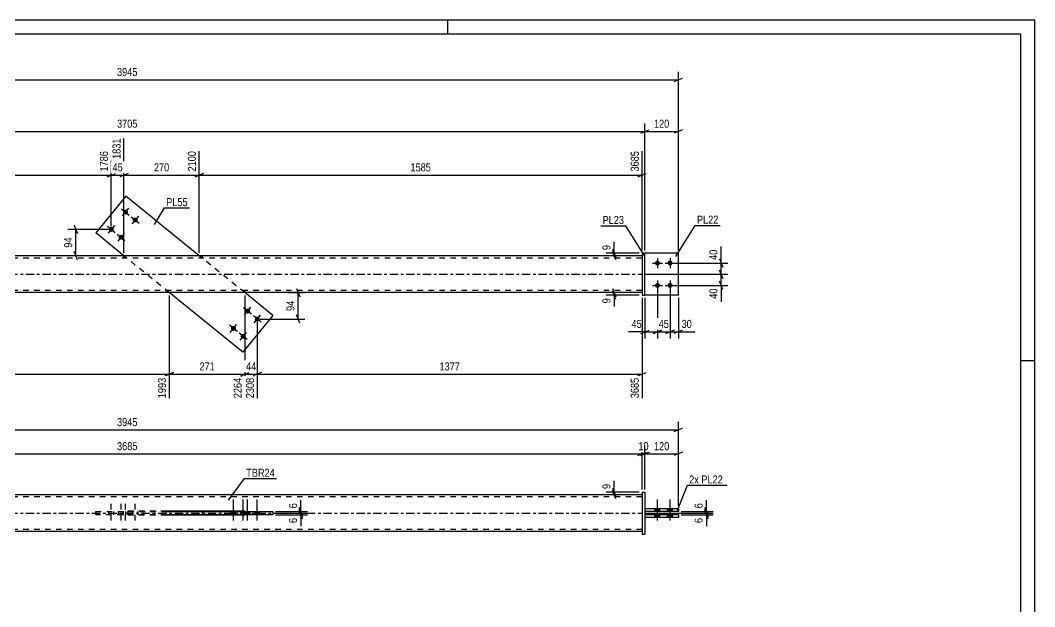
# Model space of a CAD drawing. Header units: millimetres. Extents: x 0 to 594, y 0 to 420.
# Drawn here: x 231 to 594, y 210 to 420 of the extents above; entities that cross this region are included whole.
import ezdxf

# ---------------------------------------------------------------- set-up
doc = ezdxf.new("R2010")
doc.units = ezdxf.units.MM
doc.linetypes.add('DXK_LINE_DOT2', pattern=[3.9198, 1.9599, -1.9599])
doc.linetypes.add('DXK_LINE_DOT3', pattern=[5.9187, 2.979, -0.9799, 0.9799, -0.9799])
doc.styles.add('Arial Narrow', font='ARIALN.TTF', dxfattribs={"height": 0.2})

# ---------------------------------------------------------------- blocks, each defined once
blk = doc.blocks.new('Unknown-489684812-1163')
at = {"color": 5, "linetype": 'Continuous'}
for p, q in [((594, 420), (0, 420)), ((384, 415), (384, 420)), ((594, 0), (594, 420)), ((589, 415), (5, 415)), ((589, 5), (589, 415)), ((594, 298), (589, 298))]:
    blk.add_line(p, q, dxfattribs=at)
blk = doc.blocks.new('Part-489684812-1906 - 1883')
at = {"color": 2, "linetype": 'Continuous'}
for p, q in [((453.5, 251.01), (453.5, 236.01)), ((453.5, 251.01), (454.5, 251.01)), ((454.5, 251.01), (454.5, 236.01)), ((453.5, 236.01), (454.5, 236.01))]:
    blk.add_line(p, q, dxfattribs=at)
blk = doc.blocks.new('Part-489684812-1895 - 1883')
at = {"color": 2, "linetype": 'Continuous'}
for p, q in [((453.5, 250.11), (84.98, 250.11)), ((283.22, 242.81), (283.22, 244.21)), ((311.38, 244.21), (283.22, 244.21)), ((296.1, 244.21), (296.1, 244.11)), ((311.38, 244.21), (311.38, 244.11)), ((311.38, 242.81), (283.22, 242.81)), ((296.1, 242.81), (296.1, 242.91)), ((311.38, 242.81), (311.38, 242.91)), ((453.5, 236.91), (84.98, 236.91))]:
    blk.add_line(p, q, dxfattribs=at)
at = {"color": 7, "linetype": 'DXK_LINE_DOT2'}
for p, q in [((453.5, 249.31), (84.98, 249.31)), ((453.5, 250.11), (453.5, 236.91)), ((267.93, 242.81), (267.93, 244.21)), ((283.22, 244.21), (267.93, 244.21)), ((296.1, 244.11), (296.1, 242.91)), ((311.38, 244.11), (311.38, 242.91)), ((283.22, 242.81), (267.93, 242.81)), ((453.5, 237.71), (84.98, 237.71))]:
    blk.add_line(p, q, dxfattribs=at)
at = {"color": 7, "linetype": 'DXK_LINE_DOT3'}
blk.add_line((84.98, 243.51), (453.5, 243.51), dxfattribs=at)
blk = doc.blocks.new('Part-489684812-1900 - 1883')
at = {"color": 2, "linetype": 'Continuous'}
for p, q in [((466.5, 242.91), (454.5, 242.91)), ((454.5, 242.91), (454.5, 241.91)), ((466.5, 241.91), (454.5, 241.91)), ((466.5, 242.91), (466.5, 241.91))]:
    blk.add_line(p, q, dxfattribs=at)
blk = doc.blocks.new('Part-489684812-1905 - 1883')
at = {"color": 2, "linetype": 'Continuous'}
for p, q in [((466.5, 245.11), (454.5, 245.11)), ((454.5, 245.11), (454.5, 244.11)), ((466.5, 244.11), (454.5, 244.11)), ((466.5, 245.11), (466.5, 244.11))]:
    blk.add_line(p, q, dxfattribs=at)
blk = doc.blocks.new('Part-489684812-1922 - 1883')
at = {"color": 7, "linetype": 'DXK_LINE_DOT2'}
for p, q in [((257.98, 242.91), (257.98, 244.11)), ((257.98, 244.11), (283.22, 244.11)), ((268.7, 242.91), (268.7, 244.11)), ((283.22, 242.91), (257.98, 242.91))]:
    blk.add_line(p, q, dxfattribs=at)
at = {"color": 2, "linetype": 'Continuous'}
for p, q in [((283.22, 244.11), (321.33, 244.11)), ((310.62, 242.91), (310.62, 244.11)), ((321.33, 244.11), (321.33, 242.91)), ((321.33, 242.91), (283.22, 242.91))]:
    blk.add_line(p, q, dxfattribs=at)
blk = doc.blocks.new('Bolt-489684812-1923 - 1883')
at = {"linetype": 'Continuous'}
for points in [[(459.9, 245.11), (458.1, 245.11), (458.1, 244.11), (459.9, 244.11)], [(459.9, 245.11), (458.1, 245.11), (458.1, 244.11), (459.9, 244.11)], [(464.4, 245.11), (462.6, 245.11), (462.6, 244.11), (464.4, 244.11)], [(464.4, 245.11), (462.6, 245.11), (462.6, 244.11), (464.4, 244.11)], [(459.9, 242.91), (458.1, 242.91), (458.1, 241.91), (459.9, 241.91)], [(459.9, 242.91), (458.1, 242.91), (458.1, 241.91), (459.9, 241.91)], [(464.4, 242.91), (462.6, 242.91), (462.6, 241.91), (464.4, 241.91)], [(464.4, 242.91), (462.6, 242.91), (462.6, 241.91), (464.4, 241.91)]]:
    blk.add_hatch(color=1, dxfattribs=at).paths.add_polyline_path(points)
at = {"color": 1, "linetype": 'Continuous'}
for p, q in [((459, 240.91), (459, 248.41)), ((459, 240.91), (459, 248.41)), ((463.5, 240.91), (463.5, 248.41)), ((463.5, 240.91), (463.5, 248.41)), ((458.1, 244.11), (458.1, 245.11)), ((458.1, 244.11), (458.1, 245.11)), ((459.9, 244.11), (459.9, 245.11)), ((459.9, 244.11), (459.9, 245.11)), ((462.6, 244.11), (462.6, 245.11)), ((462.6, 244.11), (462.6, 245.11)), ((464.4, 244.11), (464.4, 245.11)), ((464.4, 244.11), (464.4, 245.11)), ((458.1, 241.91), (458.1, 242.91)), ((458.1, 241.91), (458.1, 242.91)), ((459.9, 241.91), (459.9, 242.91)), ((459.9, 241.91), (459.9, 242.91)), ((462.6, 241.91), (462.6, 242.91)), ((462.6, 241.91), (462.6, 242.91)), ((464.4, 241.91), (464.4, 242.91)), ((464.4, 241.91), (464.4, 242.91))]:
    blk.add_line(p, q, dxfattribs=at)
blk = doc.blocks.new('Bolt-489684812-1925 - 1883')
at = {"color": 1, "linetype": 'DXK_LINE_DOT2'}
for p, q in [((263.54, 240.91), (263.54, 248.41)), ((267.03, 240.91), (267.03, 248.41)), ((268.58, 240.91), (268.58, 248.41)), ((272.07, 240.91), (272.07, 248.41)), ((262.64, 242.91), (262.64, 244.11)), ((264.44, 242.91), (264.44, 244.11)), ((266.13, 242.91), (266.13, 244.11)), ((267.68, 242.91), (267.68, 244.11)), ((267.93, 242.91), (267.93, 244.11)), ((269.48, 242.91), (269.48, 244.11)), ((271.17, 242.91), (271.17, 244.11)), ((272.97, 242.91), (272.97, 244.11))]:
    blk.add_line(p, q, dxfattribs=at)
blk = doc.blocks.new('Bolt-489684812-1926 - 1883')
at = {"linetype": 'Continuous'}
for points in [[(306.35, 242.91), (308.15, 242.91), (308.15, 244.11), (306.35, 244.11)], [(309.84, 242.91), (311.64, 242.91), (311.64, 244.11), (309.84, 244.11)], [(311.39, 242.91), (313.19, 242.91), (313.19, 244.11), (311.39, 244.11)], [(314.88, 242.91), (316.68, 242.91), (316.68, 244.11), (314.88, 244.11)]]:
    blk.add_hatch(color=1, dxfattribs=at).paths.add_polyline_path(points)
at = {"color": 1, "linetype": 'Continuous'}
for p, q in [((307.25, 240.91), (307.25, 248.41)), ((310.74, 240.91), (310.74, 248.41)), ((312.29, 240.91), (312.29, 248.41)), ((315.78, 240.91), (315.78, 248.41)), ((306.35, 242.91), (306.35, 244.11)), ((308.15, 242.91), (308.15, 244.11)), ((309.84, 242.91), (309.84, 244.11)), ((311.39, 242.91), (311.39, 244.11)), ((311.64, 242.91), (311.64, 244.11)), ((313.19, 242.91), (313.19, 244.11)), ((314.88, 242.91), (314.88, 244.11)), ((316.68, 242.91), (316.68, 244.11))]:
    blk.add_line(p, q, dxfattribs=at)
blk = doc.blocks.new('Bolt-489684812-2124 - 2113')
at = {"linetype": 'Continuous'}
for points in [[(459, 333.97, -1), (459, 332.17, -1)], [(463.5, 333.97, -1), (463.5, 332.17, -1)], [(459, 325.97, -1), (459, 324.17, -1)], [(463.5, 325.97, -1), (463.5, 324.17, -1)]]:
    blk.add_hatch(color=1, dxfattribs=at).paths.add_polyline_path(points)
at = {"color": 1, "linetype": 'Continuous'}
for p, q in [((459, 334.87), (459, 331.27)), ((463.5, 334.87), (463.5, 331.27)), ((457.2, 333.07), (460.8, 333.07)), ((461.7, 333.07), (465.3, 333.07)), ((459, 326.87), (459, 323.27)), ((463.5, 326.87), (463.5, 323.27)), ((457.2, 325.07), (460.8, 325.07)), ((461.7, 325.07), (465.3, 325.07))]:
    blk.add_line(p, q, dxfattribs=at)
blk = doc.blocks.new('Part-489684812-2129 - 2113')
at = {"color": 2, "linetype": 'Continuous'}
for p, q in [((268.7, 357.03), (257.98, 343.83)), ((295.02, 335.67), (268.7, 357.03)), ((268.03, 335.67), (257.98, 343.83)), ((310.62, 301.12), (284.3, 322.47)), ((321.33, 314.32), (311.28, 322.47)), ((321.33, 314.32), (310.62, 301.12))]:
    blk.add_line(p, q, dxfattribs=at)
at = {"color": 7, "linetype": 'DXK_LINE_DOT2'}
for p, q in [((284.3, 322.47), (268.03, 335.67)), ((311.28, 322.47), (295.02, 335.67))]:
    blk.add_line(p, q, dxfattribs=at)
blk = doc.blocks.new('Bolt-489684812-2121 - 2113')
at = {"linetype": 'Continuous'}
for points in [[(311.72, 315.17, -1), (312.85, 316.56, -1)], [(315.21, 312.33, -1), (316.35, 313.73, -1)], [(306.68, 308.95, -1), (307.81, 310.35, -1)], [(310.17, 306.12, -1), (311.31, 307.52, -1)]]:
    blk.add_hatch(color=1, dxfattribs=at).paths.add_polyline_path(points)
at = {"color": 1, "linetype": 'Continuous'}
for p, q in [((313.68, 314.73), (310.89, 317)), ((311.15, 314.47), (313.42, 317.26)), ((317.18, 311.89), (314.38, 314.16)), ((314.65, 311.63), (316.91, 314.43)), ((308.64, 308.52), (305.85, 310.79)), ((306.11, 308.25), (308.38, 311.05)), ((312.14, 305.68), (309.34, 307.95)), ((309.61, 305.42), (311.87, 308.21))]:
    blk.add_line(p, q, dxfattribs=at)
blk = doc.blocks.new('Bolt-489684812-2122 - 2113')
at = {"linetype": 'Continuous'}
for points in [[(269.15, 352.03, -1), (268.01, 350.63, -1)], [(272.64, 349.19, -1), (271.51, 347.79, -1)], [(264.1, 345.81, -1), (262.97, 344.42, -1)], [(267.6, 342.98, -1), (266.46, 341.58, -1)]]:
    blk.add_hatch(color=1, dxfattribs=at).paths.add_polyline_path(points)
at = {"color": 1, "linetype": 'Continuous'}
for p, q in [((267.18, 352.46), (269.98, 350.19)), ((269.71, 352.73), (267.44, 349.93)), ((270.67, 349.63), (273.47, 347.36)), ((273.21, 349.89), (270.94, 347.09)), ((262.14, 346.25), (264.94, 343.98)), ((264.67, 346.51), (262.4, 343.72)), ((265.63, 343.41), (268.43, 341.15)), ((268.17, 343.68), (265.9, 340.88))]:
    blk.add_line(p, q, dxfattribs=at)
blk = doc.blocks.new('Part-489684812-2145 - 2113')
at = {"color": 2, "linetype": 'Continuous'}
for p, q in [((454.5, 336.57), (453.5, 336.57)), ((453.5, 336.57), (453.5, 321.57)), ((454.5, 321.57), (454.5, 336.57)), ((453.5, 321.57), (454.5, 321.57))]:
    blk.add_line(p, q, dxfattribs=at)
blk = doc.blocks.new('Part-489684812-2150 - 2113')
at = {"color": 2, "linetype": 'Continuous'}
for p, q in [((466.5, 336.57), (454.5, 336.57)), ((466.5, 321.57), (466.5, 336.57)), ((466.5, 321.57), (454.5, 321.57))]:
    blk.add_line(p, q, dxfattribs=at)
at = {"color": 7, "linetype": 'DXK_LINE_DOT2'}
blk.add_line((454.5, 321.57), (454.5, 336.57), dxfattribs=at)
blk = doc.blocks.new('Part-489684812-2151 - 2113')
at = {"color": 7, "linetype": 'DXK_LINE_DOT2'}
for p, q in [((466.5, 336.57), (454.5, 336.57)), ((454.5, 321.57), (454.5, 336.57)), ((466.5, 321.57), (466.5, 336.57)), ((466.5, 321.57), (454.5, 321.57))]:
    blk.add_line(p, q, dxfattribs=at)
blk = doc.blocks.new('Part-489684812-2156 - 2113')
at = {"color": 2, "linetype": 'Continuous'}
for p, q in [((453.5, 335.67), (84.98, 335.67)), ((453.5, 322.47), (84.98, 322.47))]:
    blk.add_line(p, q, dxfattribs=at)
at = {"color": 7, "linetype": 'DXK_LINE_DOT2'}
for p, q in [((453.5, 334.87), (84.98, 334.87)), ((267.93, 335.67), (267.93, 334.87)), ((296.1, 335.67), (296.1, 334.87)), ((453.5, 335.67), (453.5, 322.47)), ((453.5, 323.27), (84.98, 323.27)), ((283.22, 322.47), (283.22, 323.27)), ((311.38, 322.47), (311.38, 323.27))]:
    blk.add_line(p, q, dxfattribs=at)
at = {"color": 7, "linetype": 'DXK_LINE_DOT3'}
blk.add_line((84.98, 329.07), (453.5, 329.07), dxfattribs=at)
blk = doc.blocks.new('StraightDimension-489684812-2072 - 1883')
at = {"color": 7, "linetype": 'Continuous'}
for p, q in [((322.33, 244.11), (333.73, 244.11)), ((322.33, 243.51), (333.73, 243.51)), ((330.73, 245.61), (331.93, 242.61)), ((331.93, 242.01), (330.73, 245.01)), ((331.33, 243.51), (331.33, 244.11))]:
    blk.add_line(p, q, dxfattribs=at)
at = {"color": 0}
blk.add_wipeout([(330.58, 247.67), (326.38, 247.67), (326.38, 244.64), (330.58, 244.64)], dxfattribs=at)
at = {"color": 7, "linetype": 'Continuous'}
blk.add_line((331.33, 244.11), (331.33, 248.19), dxfattribs=at)
blk.add_line((331.33, 244.11), (331.33, 248.19), dxfattribs=at)
at = {"color": 3, "style": 'Arial Narrow'}
blk.add_text('6', height=2.86, rotation=90.0002, dxfattribs=at).set_placement((329.98, 245.24))
blk = doc.blocks.new('StraightDimension-489684812-1936 - 1883')
at = {"color": 7, "linetype": 'Continuous'}
for p, q in [((466.5, 246.11), (466.5, 276.18)), ((71.98, 273.33), (466.5, 273.33)), ((465, 272.73), (468, 273.93))]:
    blk.add_line(p, q, dxfattribs=at)
at = {"color": 0}
blk.add_wipeout([(273.49, 274.08), (273.49, 278.28), (264.98, 278.28), (264.98, 274.08)], dxfattribs=at)
at = {"color": 3, "style": 'Arial Narrow'}
blk.add_text('3945', height=2.863, dxfattribs=at).set_placement((265.58, 274.68))
blk = doc.blocks.new('StraightDimension-489684812-2041 - 1883')
at = {"color": 7, "linetype": 'Continuous'}
for p, q in [((454.5, 243.51), (478.9, 243.51)), ((475.9, 245.01), (477.1, 242.01)), ((477.1, 241.41), (475.9, 244.41)), ((476.5, 242.91), (476.5, 243.51)), ((467.5, 242.91), (478.9, 242.91))]:
    blk.add_line(p, q, dxfattribs=at)
at = {"color": 0}
blk.add_wipeout([(475.75, 242.39), (471.55, 242.39), (471.55, 239.36), (475.75, 239.36)], dxfattribs=at)
at = {"color": 7, "linetype": 'Continuous'}
blk.add_line((476.5, 242.91), (476.5, 238.83), dxfattribs=at)
blk.add_line((476.5, 242.91), (476.5, 238.83), dxfattribs=at)
at = {"color": 3, "style": 'Arial Narrow'}
blk.add_text('6', height=2.86, rotation=90.0002, dxfattribs=at).set_placement((475.15, 239.96))
blk = doc.blocks.new('StraightDimension-489684812-1977 - 1883')
at = {"color": 7, "linetype": 'Continuous'}
for p, q in [((452, 264.11), (455, 265.31)), ((453.5, 252.01), (453.5, 267.56)), ((84.98, 264.71), (453.5, 264.71))]:
    blk.add_line(p, q, dxfattribs=at)
at = {"color": 0}
blk.add_wipeout([(273.49, 265.46), (273.49, 269.66), (264.98, 269.66), (264.98, 265.46)], dxfattribs=at)
at = {"color": 3, "style": 'Arial Narrow'}
blk.add_text('3685', height=2.863, dxfattribs=at).set_placement((265.58, 266.06))
blk = doc.blocks.new('StraightDimension-489684812-1985 - 1883')
at = {"color": 7, "linetype": 'Continuous'}
for p, q in [((452, 264.11), (455, 265.31)), ((456, 265.31), (453, 264.11)), ((453.5, 252.01), (453.5, 267.56)), ((454.5, 252.01), (454.5, 267.56)), ((453.5, 264.71), (454.5, 264.71))]:
    blk.add_line(p, q, dxfattribs=at)
at = {"color": 0}
blk.add_wipeout([(456.42, 265.46), (456.42, 269.66), (451.57, 269.66), (451.57, 265.46)], dxfattribs=at)
at = {"color": 3, "style": 'Arial Narrow'}
blk.add_text('10', height=2.863, dxfattribs=at).set_placement((452.17, 266.06))
blk = doc.blocks.new('StraightDimension-489684812-1994 - 1883')
at = {"color": 7, "linetype": 'Continuous'}
for p, q in [((453, 264.11), (456, 265.31)), ((454.5, 252.01), (454.5, 267.56)), ((468, 265.31), (465, 264.11)), ((466.5, 246.11), (466.5, 267.56)), ((454.5, 264.71), (466.5, 264.71))]:
    blk.add_line(p, q, dxfattribs=at)
at = {"color": 0}
blk.add_wipeout([(463.84, 265.46), (463.84, 269.66), (457.15, 269.66), (457.15, 265.46)], dxfattribs=at)
at = {"color": 3, "style": 'Arial Narrow'}
blk.add_text('120', height=2.863, dxfattribs=at).set_placement((457.75, 266.06))
blk = doc.blocks.new('StraightDimension-489684812-2005 - 1883')
at = {"color": 7, "linetype": 'Continuous'}
for p, q in [((452.5, 251.01), (440.65, 251.01)), ((442.9, 252.51), (444.1, 249.51)), ((444.1, 248.61), (442.9, 251.61)), ((443.5, 250.11), (443.5, 251.01)), ((452.5, 250.11), (440.65, 250.11))]:
    blk.add_line(p, q, dxfattribs=at)
at = {"color": 0}
blk.add_wipeout([(442.75, 254.57), (438.55, 254.57), (438.55, 251.54), (442.75, 251.54)], dxfattribs=at)
at = {"color": 7, "linetype": 'Continuous'}
blk.add_line((443.5, 251.01), (443.5, 255.09), dxfattribs=at)
blk.add_line((443.5, 251.01), (443.5, 255.09), dxfattribs=at)
at = {"color": 3, "style": 'Arial Narrow'}
blk.add_text('9', height=2.86, rotation=90.0002, dxfattribs=at).set_placement((442.15, 252.14))
blk = doc.blocks.new('StraightDimension-489684812-2054 - 1883')
at = {"color": 7, "linetype": 'Continuous'}
for p, q in [((454.5, 243.51), (478.9, 243.51)), ((467.5, 244.11), (478.9, 244.11)), ((475.9, 245.61), (477.1, 242.61)), ((477.1, 242.01), (475.9, 245.01)), ((476.5, 243.51), (476.5, 244.11))]:
    blk.add_line(p, q, dxfattribs=at)
at = {"color": 0}
blk.add_wipeout([(475.75, 247.67), (471.55, 247.67), (471.55, 244.64), (475.75, 244.64)], dxfattribs=at)
at = {"color": 7, "linetype": 'Continuous'}
blk.add_line((476.5, 244.11), (476.5, 248.19), dxfattribs=at)
blk.add_line((476.5, 244.11), (476.5, 248.19), dxfattribs=at)
at = {"color": 3, "style": 'Arial Narrow'}
blk.add_text('6', height=2.86, rotation=90.0002, dxfattribs=at).set_placement((475.15, 245.24))
blk = doc.blocks.new('StraightDimension-489684812-2068 - 1883')
at = {"color": 7, "linetype": 'Continuous'}
for p, q in [((322.33, 243.51), (333.73, 243.51)), ((330.73, 245.01), (331.93, 242.01)), ((331.93, 241.41), (330.73, 244.41)), ((331.33, 242.91), (331.33, 243.51)), ((322.33, 242.91), (333.73, 242.91))]:
    blk.add_line(p, q, dxfattribs=at)
at = {"color": 0}
blk.add_wipeout([(330.58, 242.39), (326.38, 242.39), (326.38, 239.36), (330.58, 239.36)], dxfattribs=at)
at = {"color": 7, "linetype": 'Continuous'}
blk.add_line((331.33, 242.91), (331.33, 238.83), dxfattribs=at)
blk.add_line((331.33, 242.91), (331.33, 238.83), dxfattribs=at)
at = {"color": 3, "style": 'Arial Narrow'}
blk.add_text('6', height=2.86, rotation=90.0002, dxfattribs=at).set_placement((329.98, 239.96))
blk = doc.blocks.new('StraightDimension-489684812-2308 - 2113')
at = {"color": 7, "linetype": 'Continuous'}
for p, q in [((481.19, 330.57), (482.39, 327.57)), ((454.5, 329.07), (484.19, 329.07)), ((481.79, 325.07), (481.79, 329.07)), ((464.5, 325.07), (484.19, 325.07)), ((482.39, 323.57), (481.19, 326.57))]:
    blk.add_line(p, q, dxfattribs=at)
at = {"color": 0}
blk.add_wipeout([(481.04, 324.55), (476.84, 324.55), (476.84, 319.69), (481.04, 319.69)], dxfattribs=at)
at = {"color": 7, "linetype": 'Continuous'}
blk.add_line((481.79, 325.07), (481.79, 319.17), dxfattribs=at)
blk.add_line((481.79, 325.07), (481.79, 319.17), dxfattribs=at)
at = {"color": 3, "style": 'Arial Narrow'}
blk.add_text('40', height=2.863, rotation=90.0002, dxfattribs=at).set_placement((480.44, 320.29))
blk = doc.blocks.new('StraightDimension-489684812-2321 - 2113')
at = {"color": 7, "linetype": 'Continuous'}
for p, q in [((481.19, 334.57), (482.39, 331.57)), ((464.5, 333.07), (484.19, 333.07)), ((482.39, 327.57), (481.19, 330.57)), ((481.79, 329.07), (481.79, 333.07)), ((454.5, 329.07), (484.19, 329.07))]:
    blk.add_line(p, q, dxfattribs=at)
at = {"color": 0}
blk.add_wipeout([(481.04, 338.45), (476.84, 338.45), (476.84, 333.6), (481.04, 333.6)], dxfattribs=at)
at = {"color": 7, "linetype": 'Continuous'}
blk.add_line((481.79, 333.07), (481.79, 338.98), dxfattribs=at)
blk.add_line((481.79, 333.07), (481.79, 338.98), dxfattribs=at)
at = {"color": 3, "style": 'Arial Narrow'}
blk.add_text('40', height=2.863, rotation=90.0002, dxfattribs=at).set_placement((480.44, 334.2))
blk = doc.blocks.new('StraightDimension-489684812-2568 - 2113')
at = {"color": 7, "linetype": 'Continuous'}
for p, q in [((329.82, 323.97), (331.02, 320.97)), ((326.71, 322.47), (332.82, 322.47)), ((330.42, 313.03), (330.42, 322.47)), ((316.78, 313.03), (332.82, 313.03)), ((331.02, 311.53), (329.82, 314.53))]:
    blk.add_line(p, q, dxfattribs=at)
at = {"color": 0}
blk.add_wipeout([(329.67, 320.18), (325.47, 320.18), (325.47, 315.32), (329.67, 315.32)], dxfattribs=at)
at = {"color": 3, "style": 'Arial Narrow'}
blk.add_text('94', height=2.863, rotation=90.0002, dxfattribs=at).set_placement((329.07, 315.92))
blk = doc.blocks.new('StraightDimension-489684812-2504 - 2113')
at = {"color": 7, "linetype": 'Continuous'}
for p, q in [((454.5, 337.57), (454.5, 383.03)), ((83.98, 380.18), (454.5, 380.18)), ((453, 379.58), (456, 380.78))]:
    blk.add_line(p, q, dxfattribs=at)
at = {"color": 0}
blk.add_wipeout([(273.49, 380.93), (273.49, 385.13), (264.98, 385.13), (264.98, 380.93)], dxfattribs=at)
at = {"color": 3, "style": 'Arial Narrow'}
blk.add_text('3705', height=2.863, dxfattribs=at).set_placement((265.58, 381.53))
blk = doc.blocks.new('StraightDimension-489684812-2409 - 2113')
at = {"color": 7, "linetype": 'Continuous'}
for p, q in [((263.54, 346.12), (263.54, 373.16)), ((84.98, 337.57), (84.98, 367.67)), ((86.48, 365.15), (83.48, 363.95)), ((84.98, 364.55), (263.54, 364.55)), ((262.04, 363.95), (265.04, 365.15))]:
    blk.add_line(p, q, dxfattribs=at)
at = {"color": 0, "linetype": 'Continuous'}
for points in [[(262.94, 373.76), (258.74, 373.76), (258.74, 365.25), (262.94, 365.25)], [(84.38, 368.27), (80.18, 368.27), (80.18, 365.25), (84.38, 365.25)]]:
    blk.add_wipeout(points, dxfattribs=at)
at = {"color": 0}
blk.add_wipeout([(178.51, 365.3), (178.51, 369.5), (170, 369.5), (170, 365.3)], dxfattribs=at)
at = {"color": 3, "linetype": 'Continuous', "style": 'Arial Narrow'}
for s, height, p in [('1786', 2.863, (262.34, 365.85)), ('0', 2.86, (83.78, 365.85))]:
    blk.add_text(s, height=height, rotation=90.0002, dxfattribs=at).set_placement(p)
at = {"color": 3, "style": 'Arial Narrow'}
blk.add_text('1786', height=2.863, dxfattribs=at).set_placement((170.6, 365.9))
blk = doc.blocks.new('StraightDimension-489684812-2359 - 2113')
at = {"color": 7, "linetype": 'Continuous'}
for p, q in [((284.3, 321.47), (284.3, 284.66)), ((311.38, 321.47), (311.38, 284.66)), ((285.8, 293.87), (282.8, 292.67)), ((284.3, 293.27), (311.38, 293.27)), ((309.88, 292.67), (312.88, 293.87))]:
    blk.add_line(p, q, dxfattribs=at)
at = {"color": 0}
blk.add_wipeout([(301.19, 294.02), (301.19, 298.22), (294.5, 298.22), (294.5, 294.02)], dxfattribs=at)
at = {"color": 0, "linetype": 'Continuous'}
blk.add_wipeout([(310.78, 292.57), (306.58, 292.57), (306.58, 284.06), (310.78, 284.06)], dxfattribs=at)
at = {"color": 3, "style": 'Arial Narrow'}
blk.add_text('271', height=2.863, dxfattribs=at).set_placement((295.1, 294.62))
at = {"color": 3, "linetype": 'Continuous', "style": 'Arial Narrow'}
blk.add_text('2264', height=2.863, rotation=90.0002, dxfattribs=at).set_placement((310.18, 284.66))
blk = doc.blocks.new('StraightDimension-489684812-2381 - 2113')
at = {"color": 7, "linetype": 'Continuous'}
for p, q in [((311.38, 321.47), (311.38, 284.66)), ((315.78, 312.03), (315.78, 284.66)), ((309.88, 292.67), (312.88, 293.87)), ((311.38, 293.27), (315.78, 293.27)), ((317.28, 293.87), (314.28, 292.67))]:
    blk.add_line(p, q, dxfattribs=at)
at = {"color": 0}
blk.add_wipeout([(316.01, 294.02), (316.01, 298.22), (311.15, 298.22), (311.15, 294.02)], dxfattribs=at)
at = {"color": 3, "style": 'Arial Narrow'}
blk.add_text('44', height=2.863, dxfattribs=at).set_placement((311.75, 294.62))
at = {"color": 0, "linetype": 'Continuous'}
blk.add_wipeout([(315.18, 292.57), (310.98, 292.57), (310.98, 284.06), (315.18, 284.06)], dxfattribs=at)
at = {"color": 3, "linetype": 'Continuous', "style": 'Arial Narrow'}
blk.add_text('2308', height=2.863, rotation=90.0002, dxfattribs=at).set_placement((314.58, 284.66))
blk = doc.blocks.new('StraightDimension-489684812-2441 - 2113')
at = {"color": 7, "linetype": 'Continuous'}
for p, q in [((268.03, 336.67), (268.03, 377.66)), ((295.01, 336.67), (295.01, 373.16)), ((269.53, 365.15), (266.53, 363.95)), ((268.03, 364.55), (295.01, 364.55)), ((293.51, 363.95), (296.51, 365.15))]:
    blk.add_line(p, q, dxfattribs=at)
at = {"color": 0, "linetype": 'Continuous'}
blk.add_wipeout([(294.41, 373.76), (290.21, 373.76), (290.21, 365.25), (294.41, 365.25)], dxfattribs=at)
at = {"color": 0}
blk.add_wipeout([(284.87, 365.3), (284.87, 369.5), (278.18, 369.5), (278.18, 365.3)], dxfattribs=at)
at = {"color": 3, "linetype": 'Continuous', "style": 'Arial Narrow'}
blk.add_text('2100', height=2.863, rotation=90.0002, dxfattribs=at).set_placement((293.81, 365.85))
at = {"color": 3, "style": 'Arial Narrow'}
blk.add_text('270', height=2.863, dxfattribs=at).set_placement((278.78, 365.9))
blk = doc.blocks.new('StraightDimension-489684812-2160 - 2113')
at = {"color": 7, "linetype": 'Continuous'}
for p, q in [((442.9, 338.07), (444.1, 335.07)), ((452.5, 336.57), (440.65, 336.57)), ((452.5, 335.67), (440.65, 335.67)), ((444.1, 334.17), (442.9, 337.17)), ((443.5, 335.67), (443.5, 336.57))]:
    blk.add_line(p, q, dxfattribs=at)
at = {"color": 0}
blk.add_wipeout([(442.75, 340.13), (438.55, 340.13), (438.55, 337.1), (442.75, 337.1)], dxfattribs=at)
at = {"color": 7, "linetype": 'Continuous'}
blk.add_line((443.5, 336.57), (443.5, 340.65), dxfattribs=at)
blk.add_line((443.5, 336.57), (443.5, 340.65), dxfattribs=at)
at = {"color": 3, "style": 'Arial Narrow'}
blk.add_text('9', height=2.86, rotation=90.0002, dxfattribs=at).set_placement((442.15, 337.7))
blk = doc.blocks.new('StraightDimension-489684812-2167 - 2113')
at = {"color": 7, "linetype": 'Continuous'}
for p, q in [((442.9, 323.97), (444.1, 320.97)), ((452.5, 322.47), (440.65, 322.47)), ((452.5, 321.57), (440.65, 321.57)), ((444.1, 320.07), (442.9, 323.07)), ((443.5, 321.57), (443.5, 322.47))]:
    blk.add_line(p, q, dxfattribs=at)
at = {"color": 0}
blk.add_wipeout([(442.75, 321.05), (438.55, 321.05), (438.55, 318.02), (442.75, 318.02)], dxfattribs=at)
at = {"color": 7, "linetype": 'Continuous'}
blk.add_line((443.5, 321.57), (443.5, 317.49), dxfattribs=at)
blk.add_line((443.5, 321.57), (443.5, 317.49), dxfattribs=at)
at = {"color": 3, "style": 'Arial Narrow'}
blk.add_text('9', height=2.86, rotation=90.0002, dxfattribs=at).set_placement((442.15, 318.62))
blk = doc.blocks.new('StraightDimension-489684812-2201 - 2113')
at = {"color": 7, "linetype": 'Continuous'}
for p, q in [((459, 324.07), (459, 306.09)), ((454.5, 320.57), (454.5, 306.09)), ((453, 307.89), (456, 309.09)), ((460.5, 309.09), (457.5, 307.89)), ((454.5, 308.49), (459, 308.49))]:
    blk.add_line(p, q, dxfattribs=at)
at = {"color": 0}
blk.add_wipeout([(453.97, 309.24), (453.97, 313.44), (449.11, 313.44), (449.11, 309.24)], dxfattribs=at)
at = {"color": 7, "linetype": 'Continuous'}
blk.add_line((454.5, 308.49), (448.59, 308.49), dxfattribs=at)
blk.add_line((454.5, 308.49), (448.59, 308.49), dxfattribs=at)
at = {"color": 3, "style": 'Arial Narrow'}
blk.add_text('45', height=2.863, dxfattribs=at).set_placement((449.71, 309.84))
blk = doc.blocks.new('StraightDimension-489684812-2223 - 2113')
at = {"color": 7, "linetype": 'Continuous'}
for p, q in [((459, 324.07), (459, 306.09)), ((463.5, 324.07), (463.5, 306.09)), ((457.5, 307.89), (460.5, 309.09)), ((465, 309.09), (462, 307.89)), ((459, 308.49), (463.5, 308.49))]:
    blk.add_line(p, q, dxfattribs=at)
at = {"color": 0}
blk.add_wipeout([(463.67, 309.24), (463.67, 313.44), (458.82, 313.44), (458.82, 309.24)], dxfattribs=at)
at = {"color": 3, "style": 'Arial Narrow'}
blk.add_text('45', height=2.863, dxfattribs=at).set_placement((459.42, 309.84))
blk = doc.blocks.new('StraightDimension-489684812-2239 - 2113')
at = {"color": 7, "linetype": 'Continuous'}
for p, q in [((463.5, 324.07), (463.5, 306.09)), ((466.5, 320.57), (466.5, 306.09)), ((462, 307.89), (465, 309.09)), ((468, 309.09), (465, 307.89)), ((463.5, 308.49), (466.5, 308.49))]:
    blk.add_line(p, q, dxfattribs=at)
at = {"color": 0}
blk.add_wipeout([(471.88, 309.24), (471.88, 313.44), (467.02, 313.44), (467.02, 309.24)], dxfattribs=at)
at = {"color": 7, "linetype": 'Continuous'}
blk.add_line((466.5, 308.49), (472.4, 308.49), dxfattribs=at)
blk.add_line((466.5, 308.49), (472.4, 308.49), dxfattribs=at)
at = {"color": 3, "style": 'Arial Narrow'}
blk.add_text('30', height=2.863, dxfattribs=at).set_placement((467.62, 309.84))
blk = doc.blocks.new('StraightDimension-489684812-2335 - 2113')
at = {"color": 7, "linetype": 'Continuous'}
for p, q in [((84.98, 321.47), (84.98, 290.14)), ((284.3, 321.47), (284.3, 284.66)), ((86.48, 293.87), (83.48, 292.67)), ((84.98, 293.27), (284.3, 293.27)), ((282.8, 292.67), (285.8, 293.87))]:
    blk.add_line(p, q, dxfattribs=at)
at = {"color": 0}
blk.add_wipeout([(188.9, 294.02), (188.9, 298.22), (180.38, 298.22), (180.38, 294.02)], dxfattribs=at)
at = {"color": 0, "linetype": 'Continuous'}
for points in [[(84.38, 292.57), (80.18, 292.57), (80.18, 289.54), (84.38, 289.54)], [(283.7, 292.57), (279.5, 292.57), (279.5, 284.06), (283.7, 284.06)]]:
    blk.add_wipeout(points, dxfattribs=at)
at = {"color": 3, "style": 'Arial Narrow'}
blk.add_text('1993', height=2.863, dxfattribs=at).set_placement((180.98, 294.62))
at = {"color": 3, "linetype": 'Continuous', "style": 'Arial Narrow'}
for s, height, p in [('0', 2.86, (83.78, 290.14)), ('1993', 2.863, (283.1, 284.66))]:
    blk.add_text(s, height=height, rotation=90.0002, dxfattribs=at).set_placement(p)
blk = doc.blocks.new('StraightDimension-489684812-2415 - 2113')
at = {"color": 7, "linetype": 'Continuous'}
for p, q in [((295.01, 336.67), (295.01, 373.16)), ((453.5, 337.57), (453.5, 373.16)), ((296.51, 365.15), (293.51, 363.95)), ((295.01, 364.55), (453.5, 364.55)), ((452, 363.95), (455, 365.15))]:
    blk.add_line(p, q, dxfattribs=at)
at = {"color": 0, "linetype": 'Continuous'}
blk.add_wipeout([(452.9, 373.76), (448.7, 373.76), (448.7, 365.25), (452.9, 365.25)], dxfattribs=at)
at = {"color": 0}
blk.add_wipeout([(378.51, 365.3), (378.51, 369.5), (370, 369.5), (370, 365.3)], dxfattribs=at)
at = {"color": 3, "linetype": 'Continuous', "style": 'Arial Narrow'}
blk.add_text('3685', height=2.863, rotation=90.0002, dxfattribs=at).set_placement((452.3, 365.85))
at = {"color": 3, "style": 'Arial Narrow'}
blk.add_text('1585', height=2.863, dxfattribs=at).set_placement((370.6, 365.9))
blk = doc.blocks.new('StraightDimension-489684812-2351 - 2113')
at = {"color": 7, "linetype": 'Continuous'}
for p, q in [((453.5, 320.57), (453.5, 284.66)), ((315.78, 312.03), (315.78, 284.66)), ((317.28, 293.87), (314.28, 292.67)), ((315.78, 293.27), (453.5, 293.27)), ((452, 292.67), (455, 293.87))]:
    blk.add_line(p, q, dxfattribs=at)
at = {"color": 0}
blk.add_wipeout([(388.89, 294.02), (388.89, 298.22), (380.38, 298.22), (380.38, 294.02)], dxfattribs=at)
at = {"color": 0, "linetype": 'Continuous'}
blk.add_wipeout([(452.9, 292.57), (448.7, 292.57), (448.7, 284.06), (452.9, 284.06)], dxfattribs=at)
at = {"color": 3, "style": 'Arial Narrow'}
blk.add_text('1377', height=2.863, dxfattribs=at).set_placement((380.98, 294.62))
at = {"color": 3, "linetype": 'Continuous', "style": 'Arial Narrow'}
blk.add_text('3685', height=2.863, rotation=90.0002, dxfattribs=at).set_placement((452.3, 284.66))
blk = doc.blocks.new('StraightDimension-489684812-2462 - 2113')
at = {"color": 7, "linetype": 'Continuous'}
for p, q in [((466.5, 337.57), (466.5, 401.56)), ((71.98, 398.71), (466.5, 398.71)), ((465, 398.11), (468, 399.31))]:
    blk.add_line(p, q, dxfattribs=at)
at = {"color": 0}
blk.add_wipeout([(273.49, 399.46), (273.49, 403.66), (264.98, 403.66), (264.98, 399.46)], dxfattribs=at)
at = {"color": 3, "style": 'Arial Narrow'}
blk.add_text('3945', height=2.863, dxfattribs=at).set_placement((265.58, 400.06))
blk = doc.blocks.new('StraightDimension-489684812-2398 - 2113')
at = {"color": 7, "linetype": 'Continuous'}
for p, q in [((262.54, 345.12), (248.02, 345.12)), ((250.27, 346.62), (251.47, 343.62)), ((250.87, 335.67), (250.87, 345.12)), ((258.79, 335.67), (248.02, 335.67)), ((251.47, 334.17), (250.27, 337.17))]:
    blk.add_line(p, q, dxfattribs=at)
at = {"color": 0}
blk.add_wipeout([(250.12, 342.82), (245.92, 342.82), (245.92, 337.97), (250.12, 337.97)], dxfattribs=at)
at = {"color": 3, "style": 'Arial Narrow'}
blk.add_text('94', height=2.863, rotation=90.0002, dxfattribs=at).set_placement((249.52, 338.57))
blk = doc.blocks.new('StraightDimension-489684812-2427 - 2113')
at = {"color": 7, "linetype": 'Continuous'}
for p, q in [((268.03, 336.67), (268.03, 377.66)), ((263.54, 346.12), (263.54, 373.16)), ((262.04, 363.95), (265.04, 365.15)), ((263.54, 364.55), (268.03, 364.55)), ((269.53, 365.15), (266.53, 363.95))]:
    blk.add_line(p, q, dxfattribs=at)
at = {"color": 0}
blk.add_wipeout([(268.21, 365.3), (268.21, 369.5), (263.36, 369.5), (263.36, 365.3)], dxfattribs=at)
at = {"color": 0, "linetype": 'Continuous'}
blk.add_wipeout([(267.43, 378.26), (263.23, 378.26), (263.23, 369.75), (267.43, 369.75)], dxfattribs=at)
at = {"color": 3, "linetype": 'Continuous', "style": 'Arial Narrow'}
blk.add_text('1831', height=2.863, rotation=90.0002, dxfattribs=at).set_placement((266.83, 370.35))
at = {"color": 3, "style": 'Arial Narrow'}
blk.add_text('45', height=2.863, dxfattribs=at).set_placement((263.96, 365.9))
blk = doc.blocks.new('StraightDimension-489684812-2529 - 2113')
at = {"color": 7, "linetype": 'Continuous'}
for p, q in [((454.5, 337.57), (454.5, 383.03)), ((466.5, 337.57), (466.5, 383.03)), ((453, 379.58), (456, 380.78)), ((454.5, 380.18), (466.5, 380.18)), ((468, 380.78), (465, 379.58))]:
    blk.add_line(p, q, dxfattribs=at)
at = {"color": 0}
blk.add_wipeout([(463.84, 380.93), (463.84, 385.13), (457.15, 385.13), (457.15, 380.93)], dxfattribs=at)
at = {"color": 3, "style": 'Arial Narrow'}
blk.add_text('120', height=2.863, dxfattribs=at).set_placement((457.75, 381.53))
blk = doc.blocks.new('Mark-489684812-1891 - 1883')
at = {"color": 0}
blk.add_wipeout([(322.04, 256.53), (322.04, 259.53), (311.82, 259.53), (311.82, 256.53)], dxfattribs=at)
blk.add_wipeout([(322.04, 256.53), (322.04, 259.53), (311.82, 259.53), (311.82, 256.53)], dxfattribs=at)
at = {"color": 30, "linetype": 'Continuous'}
for p, q in [((305.47, 248.11), (311.22, 255.93)), ((311.22, 255.93), (322.64, 255.93))]:
    blk.add_line(p, q, dxfattribs=at)
at = {"color": 3, "style": 'Arial Narrow'}
blk.add_text('TBR24', height=2.863, dxfattribs=at).set_placement((311.82, 256.53))
blk = doc.blocks.new('MarkSet-489684812-2098 - 1883')
at = {"color": 0}
blk.add_wipeout([(473.8, 254.13), (473.8, 257.13), (470.33, 257.13), (470.33, 254.13)], dxfattribs=at)
blk.add_wipeout([(473.8, 254.13), (473.8, 257.13), (470.33, 257.13), (470.33, 254.13)], dxfattribs=at)
at = {"color": 30, "linetype": 'Continuous'}
blk.add_line((466.11, 244.54), (469.73, 253.53), dxfattribs=at)
at = {"color": 0}
blk.add_wipeout([(482.38, 254.13), (482.38, 257.13), (474.7, 257.13), (474.7, 254.13)], dxfattribs=at)
blk.add_wipeout([(482.38, 254.13), (482.38, 257.13), (474.7, 257.13), (474.7, 254.13)], dxfattribs=at)
at = {"color": 30, "linetype": 'Continuous'}
blk.add_line((469.73, 253.53), (483.88, 253.53), dxfattribs=at)
at = {"color": 3, "style": 'Arial Narrow'}
for s, p in [('2x', (470.33, 254.13)), ('PL22', (474.7, 254.13))]:
    blk.add_text(s, height=2.863, dxfattribs=at).set_placement(p)
blk = doc.blocks.new('Mark-489684812-2125 - 2113')
at = {"color": 0}
blk.add_wipeout([(290.87, 353.44), (290.87, 356.44), (283.19, 356.44), (283.19, 353.44)], dxfattribs=at)
blk.add_wipeout([(290.87, 353.44), (290.87, 356.44), (283.19, 356.44), (283.19, 353.44)], dxfattribs=at)
at = {"color": 30, "linetype": 'Continuous'}
for p, q in [((278.98, 346.87), (282.59, 352.84)), ((282.59, 352.84), (291.47, 352.84))]:
    blk.add_line(p, q, dxfattribs=at)
at = {"color": 3, "style": 'Arial Narrow'}
blk.add_text('PL55', height=2.863, dxfattribs=at).set_placement((283.19, 353.44))
blk = doc.blocks.new('Mark-489684812-2141 - 2113')
at = {"color": 0}
blk.add_wipeout([(447.02, 347.05), (447.02, 350.05), (439.35, 350.05), (439.35, 347.05)], dxfattribs=at)
blk.add_wipeout([(447.02, 347.05), (447.02, 350.05), (439.35, 350.05), (439.35, 347.05)], dxfattribs=at)
at = {"color": 30, "linetype": 'Continuous'}
for p in [(438.75, 346.45), (454.36, 335.65)]:
    blk.add_line(p, (447.62, 346.45), dxfattribs=at)
at = {"color": 3, "style": 'Arial Narrow'}
blk.add_text('PL23', height=2.863, dxfattribs=at).set_placement((439.35, 347.05))
blk = doc.blocks.new('Mark-489684812-2146 - 2113')
at = {"color": 0}
blk.add_wipeout([(480.79, 347.17), (480.79, 350.17), (473.12, 350.17), (473.12, 347.17)], dxfattribs=at)
blk.add_wipeout([(480.79, 347.17), (480.79, 350.17), (473.12, 350.17), (473.12, 347.17)], dxfattribs=at)
at = {"color": 30, "linetype": 'Continuous'}
for p, q in [((465.6, 335.38), (472.52, 346.57)), ((472.52, 346.57), (481.39, 346.57))]:
    blk.add_line(p, q, dxfattribs=at)
at = {"color": 3, "style": 'Arial Narrow'}
blk.add_text('PL22', height=2.863, dxfattribs=at).set_placement((473.12, 347.17))

msp = doc.modelspace()

# ---------------------------------------------------------------- block references
for name in ['Unknown-489684812-1163', 'Part-489684812-2129 - 2113', 'Bolt-489684812-2122 - 2113', 'Part-489684812-2156 - 2113', 'Part-489684812-2145 - 2113', 'Part-489684812-2150 - 2113', 'Part-489684812-2151 - 2113', 'Bolt-489684812-2124 - 2113', 'Bolt-489684812-2121 - 2113', 'Part-489684812-1906 - 1883', 'Part-489684812-1895 - 1883', 'Bolt-489684812-1925 - 1883', 'Bolt-489684812-1926 - 1883', 'Bolt-489684812-1923 - 1883', 'Part-489684812-1922 - 1883', 'Part-489684812-1905 - 1883', 'Part-489684812-1900 - 1883']:
    msp.add_blockref(name, (0, 0))

# ---------------------------------------------------------------- next in the draw order: block references
for name in ['StraightDimension-489684812-2308 - 2113', 'StraightDimension-489684812-2568 - 2113', 'StraightDimension-489684812-2167 - 2113', 'StraightDimension-489684812-2359 - 2113', 'StraightDimension-489684812-2072 - 1883']:
    msp.add_blockref(name, (0, 0))

# ---------------------------------------------------------------- next in the draw order: block references
for name in ['StraightDimension-489684812-2321 - 2113', 'StraightDimension-489684812-2201 - 2113', 'StraightDimension-489684812-2335 - 2113', 'StraightDimension-489684812-2381 - 2113', 'StraightDimension-489684812-1936 - 1883']:
    msp.add_blockref(name, (0, 0))

# ---------------------------------------------------------------- next in the draw order: block references
for name in ['StraightDimension-489684812-2504 - 2113', 'StraightDimension-489684812-2223 - 2113', 'StraightDimension-489684812-2351 - 2113', 'StraightDimension-489684812-1977 - 1883', 'StraightDimension-489684812-2068 - 1883', 'StraightDimension-489684812-2041 - 1883']:
    msp.add_blockref(name, (0, 0))

# ---------------------------------------------------------------- next in the draw order: block references
for name in ['StraightDimension-489684812-2409 - 2113', 'StraightDimension-489684812-2160 - 2113', 'StraightDimension-489684812-2239 - 2113', 'StraightDimension-489684812-1985 - 1883', 'Mark-489684812-1891 - 1883']:
    msp.add_blockref(name, (0, 0))

# ---------------------------------------------------------------- next in the draw order: block references
for name in ['StraightDimension-489684812-2441 - 2113', 'StraightDimension-489684812-1994 - 1883']:
    msp.add_blockref(name, (0, 0))

# ---------------------------------------------------------------- next in the draw order: block references
for name in ['StraightDimension-489684812-2415 - 2113', 'StraightDimension-489684812-2005 - 1883', 'StraightDimension-489684812-2054 - 1883']:
    msp.add_blockref(name, (0, 0))

# ---------------------------------------------------------------- next in the draw order: block references
for name in ['StraightDimension-489684812-2462 - 2113', 'MarkSet-489684812-2098 - 1883']:
    msp.add_blockref(name, (0, 0))

# ---------------------------------------------------------------- next in the draw order: block references
for name in ['StraightDimension-489684812-2529 - 2113', 'Mark-489684812-2125 - 2113', 'StraightDimension-489684812-2398 - 2113']:
    msp.add_blockref(name, (0, 0))

# ---------------------------------------------------------------- next in the draw order: block references
for name in ['StraightDimension-489684812-2427 - 2113', 'Mark-489684812-2141 - 2113', 'Mark-489684812-2146 - 2113']:
    msp.add_blockref(name, (0, 0))

doc.saveas('drawing.dxf')
